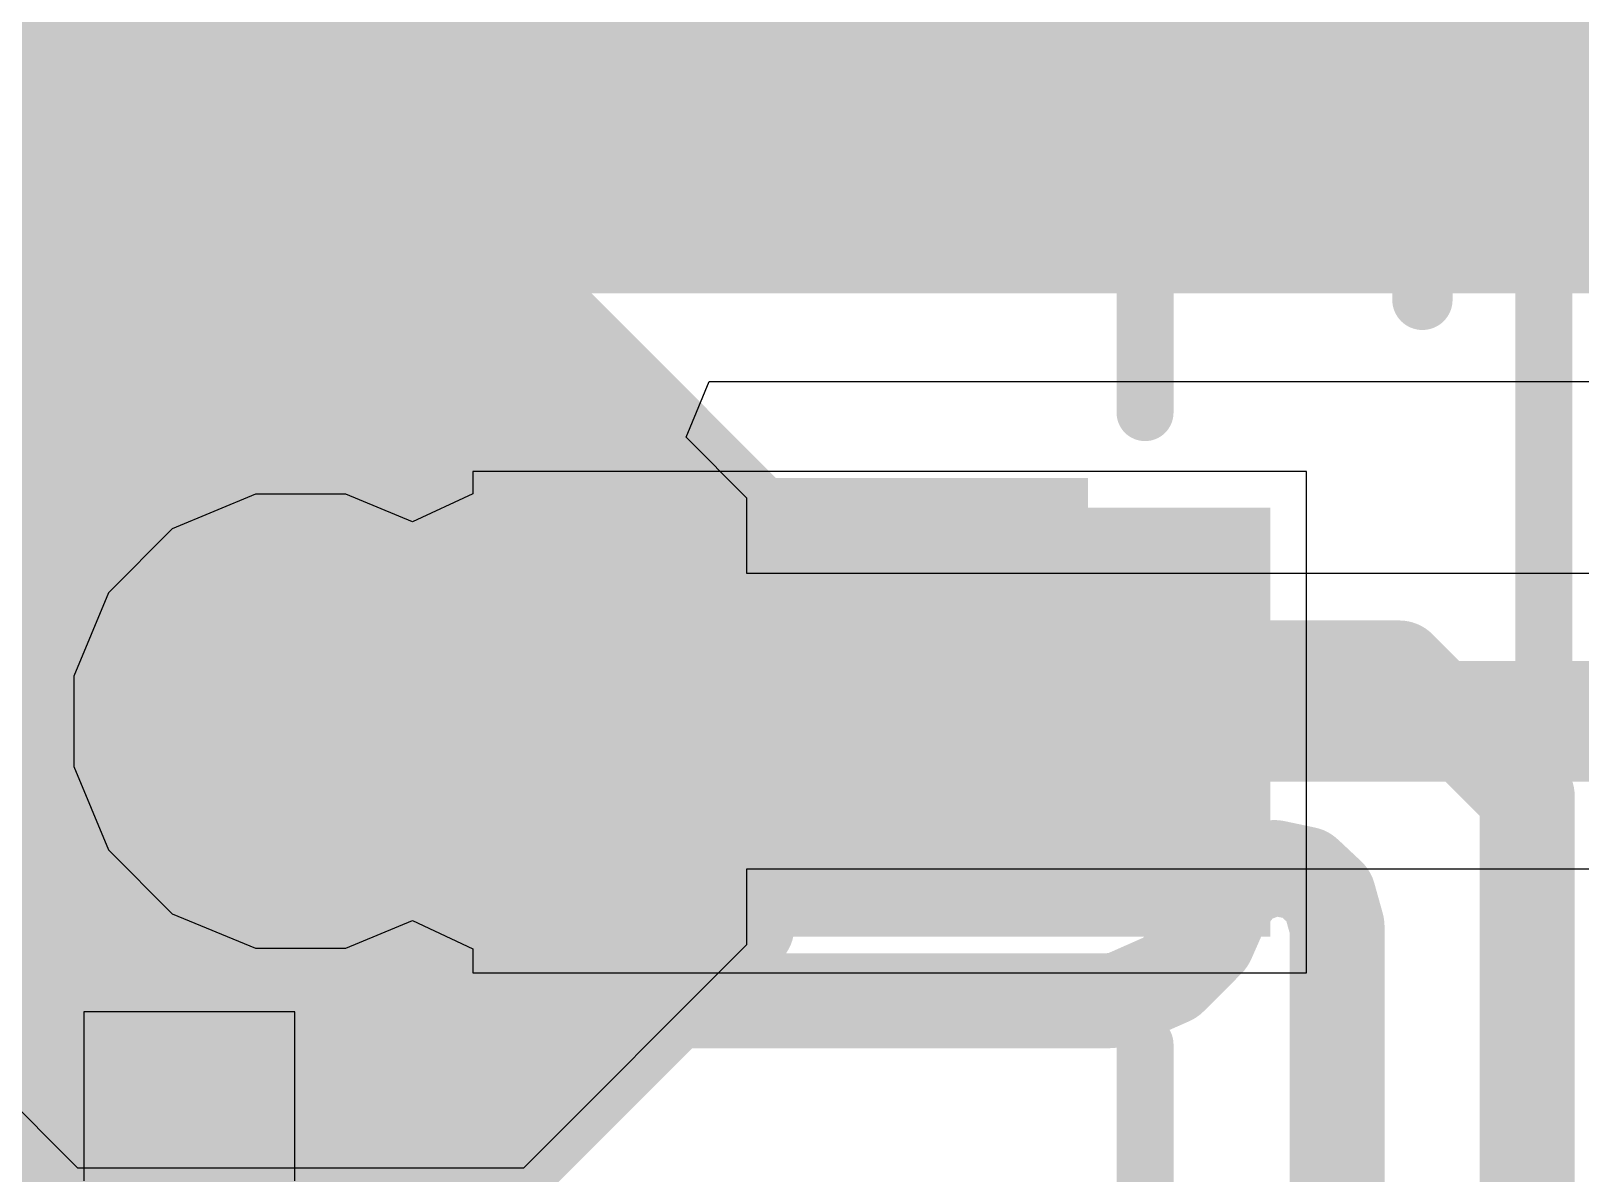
# Model space of a CAD drawing. Header units: inches. Extents: x 0 to 12.4, y -0.6 to 2.2.
# Drawn here: x 0.9006 to 1.0291, y 1.7116 to 1.8062 of the extents above; entities that cross this region are included whole.
import ezdxf

# ---------------------------------------------------------------- set-up
doc = ezdxf.new("R2010")
doc.units = ezdxf.units.IN
doc.header["$MEASUREMENT"] = 0
for name, color, linetype in [('Bottom Layer', 5, 'Continuous'), ('Bottom Overlay', 54, 'Continuous'), ('Bottom Paste', 16, 'Continuous'), ('Bottom Solder', 6, 'Continuous'), ('Dimension', 6, 'Continuous'), ('Drill Drawing', 1, 'Continuous'), ('Mechanical 4', 56, 'Continuous'), ('Top Layer', 1, 'Continuous'), ('Top Overlay', 2, 'Continuous'), ('Top Paste', 8, 'Continuous'), ('Top Solder', 216, 'Continuous'), ('Via Holes', 16, 'Continuous')]:
    doc.layers.add(name, color=color, linetype=linetype)

# ---------------------------------------------------------------- blocks, each defined once
blk = doc.blocks.new('SMD_4_4_5___15')
at = {"layer": 'Top Layer'}
blk.add_hatch(color=1, dxfattribs=at).paths.add_polyline_path([(0.08661415, -0.03622045), (0.14173225, -0.03622045), (0.14173225, -0.06377955), (0.08661415, -0.06377955)])
at = {"layer": 'Top Paste'}
blk.add_hatch(color=8, dxfattribs=at).paths.add_polyline_path([(0.08661415, -0.03622045), (0.14173225, -0.03622045), (0.14173225, -0.06377955), (0.08661415, -0.06377955)])
at = {"layer": 'Top Solder'}
blk.add_hatch(color=216, dxfattribs=at).paths.add_polyline_path([(0.08261415, -0.03222045), (0.14573225, -0.03222045), (0.14573225, -0.06777955), (0.08261415, -0.06777955)])
at = {"layer": 'Top Overlay'}
for points in [[(0.07, -0.085, 0.005, 0.005, 0), (0.07, -0.1, 0.005, 0.005, 0)], [(0.07, -0.1, 0.005, 0.005, 0), (-0.07, -0.1, 0.005, 0.005, 0)]]:
    blk.add_lwpolyline(points, format="xyseb", dxfattribs=at)
for points in [[(0.06875, -0.085, 0.0025, 0.0025, 1), (0.07125, -0.085, 0.0025, 0.0025, 1)], [(0.06875, -0.1, 0.0025, 0.0025, 1), (0.07125, -0.1, 0.0025, 0.0025, 1)], [(0.06875, -0.1, 0.0025, 0.0025, 1), (0.07125, -0.1, 0.0025, 0.0025, 1)]]:
    blk.add_lwpolyline(points, format="xyseb", close=True, dxfattribs=at)
blk = doc.blocks.new('T__________B_35')
at = {"layer": 'Bottom Layer'}
blk.add_hatch(color=5, dxfattribs=at).paths.add_polyline_path([(0.015, 0.03), (-0.015, 0.03), (-0.03, 0.015), (-0.03, -0.015), (-0.015, -0.03), (0.015, -0.03), (0.03, -0.015), (0.03, 0.015)])
at = {"layer": 'Bottom Paste'}
blk.add_hatch(color=16, dxfattribs=at).paths.add_polyline_path([(0.015, 0.03), (-0.015, 0.03), (-0.03, 0.015), (-0.03, -0.015), (-0.015, -0.03), (0.015, -0.03), (0.03, -0.015), (0.03, 0.015)])
at = {"layer": 'Bottom Solder'}
blk.add_hatch(color=6, dxfattribs=at).paths.add_polyline_path([(0.017, 0.034), (-0.017, 0.034), (-0.034, 0.017), (-0.034, -0.017), (-0.017, -0.034), (0.017, -0.034), (0.034, -0.017), (0.034, 0.017)])
at = {"layer": 'Bottom Overlay'}
for points in [[(-0.017, 0.037, 0.007874, 0.007874, 0), (-0.037, 0.017, 0.007874, 0.007874, 0)], [(0.017, 0.037, 0.007874, 0.007874, 0), (-0.017, 0.037, 0.007874, 0.007874, 0)], [(0.017, 0.037, 0.007874, 0.007874, 0), (-0.017, 0.037, 0.007874, 0.007874, 0)], [(0.037, 0.017, 0.007874, 0.007874, 0), (0.017, 0.037, 0.007874, 0.007874, 0)], [(-0.037, 0.017, 0.007874, 0.007874, 0), (-0.037, -0.017, 0.007874, 0.007874, 0)], [(0.037, 0.017, 0.007874, 0.007874, 0), (0.037, -0.017, 0.007874, 0.007874, 0)], [(-0.017, -0.037, 0.007874, 0.007874, 0), (-0.037, -0.017, 0.007874, 0.007874, 0)], [(0.037, -0.017, 0.007874, 0.007874, 0), (0.017, -0.037, 0.007874, 0.007874, 0)], [(0.017, -0.037, 0.007874, 0.007874, 0), (-0.017, -0.037, 0.007874, 0.007874, 0)], [(0.017, -0.037, 0.007874, 0.007874, 0), (-0.017, -0.037, 0.007874, 0.007874, 0)]]:
    blk.add_lwpolyline(points, format="xyseb", dxfattribs=at)
for points in [[(-0.0189685, 0.037, 0.003937, 0.003937, 1), (-0.0150315, 0.037, 0.003937, 0.003937, 1)], [(-0.0189685, 0.037, 0.003937, 0.003937, 1), (-0.0150315, 0.037, 0.003937, 0.003937, 1)], [(-0.0189685, 0.037, 0.003937, 0.003937, 1), (-0.0150315, 0.037, 0.003937, 0.003937, 1)], [(0.0150315, 0.037, 0.003937, 0.003937, 1), (0.0189685, 0.037, 0.003937, 0.003937, 1)], [(0.0150315, 0.037, 0.003937, 0.003937, 1), (0.0189685, 0.037, 0.003937, 0.003937, 1)], [(0.0150315, 0.037, 0.003937, 0.003937, 1), (0.0189685, 0.037, 0.003937, 0.003937, 1)], [(-0.0389685, 0.017, 0.003937, 0.003937, 1), (-0.0350315, 0.017, 0.003937, 0.003937, 1)], [(-0.0389685, 0.017, 0.003937, 0.003937, 1), (-0.0350315, 0.017, 0.003937, 0.003937, 1)], [(0.0350315, 0.017, 0.003937, 0.003937, 1), (0.0389685, 0.017, 0.003937, 0.003937, 1)], [(0.0350315, 0.017, 0.003937, 0.003937, 1), (0.0389685, 0.017, 0.003937, 0.003937, 1)], [(-0.0389685, -0.017, 0.003937, 0.003937, 1), (-0.0350315, -0.017, 0.003937, 0.003937, 1)], [(-0.0389685, -0.017, 0.003937, 0.003937, 1), (-0.0350315, -0.017, 0.003937, 0.003937, 1)], [(0.0350315, -0.017, 0.003937, 0.003937, 1), (0.0389685, -0.017, 0.003937, 0.003937, 1)], [(0.0350315, -0.017, 0.003937, 0.003937, 1), (0.0389685, -0.017, 0.003937, 0.003937, 1)], [(-0.0189685, -0.037, 0.003937, 0.003937, 1), (-0.0150315, -0.037, 0.003937, 0.003937, 1)], [(-0.0189685, -0.037, 0.003937, 0.003937, 1), (-0.0150315, -0.037, 0.003937, 0.003937, 1)], [(-0.0189685, -0.037, 0.003937, 0.003937, 1), (-0.0150315, -0.037, 0.003937, 0.003937, 1)], [(0.0150315, -0.037, 0.003937, 0.003937, 1), (0.0189685, -0.037, 0.003937, 0.003937, 1)], [(0.0150315, -0.037, 0.003937, 0.003937, 1), (0.0189685, -0.037, 0.003937, 0.003937, 1)], [(0.0150315, -0.037, 0.003937, 0.003937, 1), (0.0189685, -0.037, 0.003937, 0.003937, 1)]]:
    blk.add_lwpolyline(points, format="xyseb", close=True, dxfattribs=at)
blk = doc.blocks.new('C___0402_62')
at = {"layer": 'Top Layer'}
for points in [[(-0.0275, -0.0125), (-0.0275, 0.0125), (-0.009500000000000003, 0.0125), (-0.009499999999999996, -0.0125)], [(0.009500000000000003, -0.0125), (0.009499999999999996, 0.0125), (0.0275, 0.0125), (0.0275, -0.0125)]]:
    blk.add_hatch(color=1, dxfattribs=at).paths.add_polyline_path(points)
at = {"layer": 'Top Paste'}
for points in [[(-0.0275, -0.0125), (-0.0275, 0.0125), (-0.009500000000000003, 0.0125), (-0.009499999999999996, -0.0125)], [(0.009500000000000003, -0.0125), (0.009499999999999996, 0.0125), (0.0275, 0.0125), (0.0275, -0.0125)]]:
    blk.add_hatch(color=8, dxfattribs=at).paths.add_polyline_path(points)
at = {"layer": 'Top Solder'}
for points in [[(-0.0298622, -0.0148622), (-0.0298622, 0.0148622), (-0.007137800000000003, 0.0148622), (-0.007137799999999997, -0.0148622)], [(0.007137800000000003, -0.0148622), (0.007137799999999997, 0.0148622), (0.0298622, 0.0148622), (0.0298622, -0.0148622)]]:
    blk.add_hatch(color=216, dxfattribs=at).paths.add_polyline_path(points)
at = {"layer": 'Top Overlay'}
for points in [[(-0.011, 0.016, 0.005, 0.005, 0), (-0.031, 0.016, 0.005, 0.005, 0)], [(-0.031, -0.016, 0.005, 0.005, 0), (-0.031, 0.016, 0.005, 0.005, 0)], [(0.031, 0.016, 0.005, 0.005, 0), (0.011, 0.016, 0.005, 0.005, 0)], [(0.031, -0.016, 0.005, 0.005, 0), (0.031, 0.016, 0.005, 0.005, 0)], [(-0.011, -0.016, 0.005, 0.005, 0), (-0.031, -0.016, 0.005, 0.005, 0)], [(0.031, -0.016, 0.005, 0.005, 0), (0.011, -0.016, 0.005, 0.005, 0)]]:
    blk.add_lwpolyline(points, format="xyseb", dxfattribs=at)
for points in [[(-0.03225, 0.016, 0.0025, 0.0025, 1), (-0.02975, 0.016, 0.0025, 0.0025, 1)], [(-0.03225, 0.016, 0.0025, 0.0025, 1), (-0.02975, 0.016, 0.0025, 0.0025, 1)], [(-0.01225, 0.016, 0.0025, 0.0025, 1), (-0.00975, 0.016, 0.0025, 0.0025, 1)], [(0.00975, 0.016, 0.0025, 0.0025, 1), (0.01225, 0.016, 0.0025, 0.0025, 1)], [(0.02975, 0.016, 0.0025, 0.0025, 1), (0.03225, 0.016, 0.0025, 0.0025, 1)], [(0.02975, 0.016, 0.0025, 0.0025, 1), (0.03225, 0.016, 0.0025, 0.0025, 1)], [(-0.03225, -0.016, 0.0025, 0.0025, 1), (-0.02975, -0.016, 0.0025, 0.0025, 1)], [(-0.03225, -0.016, 0.0025, 0.0025, 1), (-0.02975, -0.016, 0.0025, 0.0025, 1)], [(-0.01225, -0.016, 0.0025, 0.0025, 1), (-0.00975, -0.016, 0.0025, 0.0025, 1)], [(0.00975, -0.016, 0.0025, 0.0025, 1), (0.01225, -0.016, 0.0025, 0.0025, 1)], [(0.02975, -0.016, 0.0025, 0.0025, 1), (0.03225, -0.016, 0.0025, 0.0025, 1)], [(0.02975, -0.016, 0.0025, 0.0025, 1), (0.03225, -0.016, 0.0025, 0.0025, 1)]]:
    blk.add_lwpolyline(points, format="xyseb", close=True, dxfattribs=at)

msp = doc.modelspace()

# ---------------------------------------------------------------- hatches: boundary and pattern name
at = {"layer": 'Bottom Layer'}
h = msp.add_hatch(color=5, dxfattribs=at)
edge = h.paths.add_edge_path()
edge.add_arc((0.923, 1.749), 0.011811, 0, 360)
at = {"layer": 'Dimension'}
h = msp.add_hatch(color=6, dxfattribs=at)
edge = h.paths.add_edge_path()
edge.add_arc((0.8967462, 1.7624769), 0.011811, 0, 360)
msp.add_hatch(color=6, dxfattribs=at).paths.add_polyline_path([(0.94103755, 1.76916995), (0.98828165, 1.76916995), (0.98828165, 1.73767385), (0.94103755, 1.73767385)])
msp.add_hatch(color=6, dxfattribs=at).paths.add_polyline_path([(0.94103755, 1.76916995), (0.98828165, 1.76916995), (0.98828165, 1.73767385), (0.94103755, 1.73767385)])
msp.add_hatch(color=6, dxfattribs=at).paths.add_polyline_path([(0.94103755, 1.76916995), (0.98828165, 1.76916995), (0.98828165, 1.73767385), (0.94103755, 1.73767385)])
at = {"layer": 'Top Layer'}
h = msp.add_hatch(color=1, dxfattribs=at)
edge = h.paths.add_edge_path()
edge.add_arc((0.923, 1.749), 0.011811, 0, 360)
at = {"layer": 'Via Holes'}
h = msp.add_hatch(color=7, dxfattribs=at)
edge = h.paths.add_edge_path()
edge.add_arc((0.923, 1.749), 0.0059055, 0, 360)

# ---------------------------------------------------------------- linework, layer by layer
at = {"layer": 'Bottom Layer'}
for p, q in [((0.9549621, 1.7725379), (0.9568756, 1.7771573)), ((0.9568756, 1.7771573), (1.2853427, 1.7771573)), ((0.96, 1.7675), (0.9549621, 1.7725379)), ((0.96, 1.7612351), (0.96, 1.7675)), ((1.509, 1.7612351), (0.96, 1.7612351)), ((0.96, 1.7305), (0.96, 1.7367649)), ((0.96, 1.7367649), (1.5039321, 1.7367649)), ((0.886, 1.7305), (0.9045, 1.712)), ((0.9415, 1.712), (0.96, 1.7305)), ((0.9045, 1.712), (0.9415, 1.712))]:
    msp.add_line(p, q, dxfattribs=at)
for points in [[(0.8575803, 1.814, 0.0590551, 0.0590551, 0), (1.304, 1.814, 0.0590551, 0.0590551, 0)], [(0.923, 1.749, 0.01, 0.01, 0), (1.509, 1.749, 0.01, 0.01, 0)]]:
    msp.add_lwpolyline(points, format="xyseb", dxfattribs=at)
msp.add_lwpolyline([(0.9205, 1.749, 0.005, 0.005, 1), (0.9255, 1.749, 0.005, 0.005, 1)], format="xyseb", close=True, dxfattribs=at)
at = {"layer": 'Dimension'}
for points in [[(0.8672187, 1.801847, 0.007874, 0.007874, 0), (1.0827698, 1.801847, 0.007874, 0.007874, 0)], [(0.875772, 1.7860793, 0.007874, 0.007874, 0), (0.92943, 1.7860793, 0.007874, 0.007874, 0)], [(0.92943, 1.7860793, 0.007874, 0.007874, 0), (0.9316463, 1.7855472, 0.007874, 0.007874, 0)], [(0.9316463, 1.7855472, 0.007874, 0.007874, 0), (0.9333795, 1.7840669, 0.007874, 0.007874, 0)], [(0.9333795, 1.7840669, 0.007874, 0.007874, 0), (0.9342517, 1.7819611, 0.007874, 0.007874, 0)], [(0.9340729, 1.7796888, 0.007874, 0.007874, 0), (0.9342517, 1.7819611, 0.007874, 0.007874, 0)], [(0.932882, 1.7777454, 0.007874, 0.007874, 0), (0.9340729, 1.7796888, 0.007874, 0.007874, 0)], [(0.9314281, 1.7762915, 0.007874, 0.007874, 0), (0.932882, 1.7777454, 0.007874, 0.007874, 0)], [(0.9311082, 1.7759716, 0.007874, 0.007874, 0), (0.9314279, 1.7762914, 0.007874, 0.007874, 0)], [(0.9314279, 1.7762914, 0.007874, 0.007874, 0), (0.9314281, 1.7762915, 0.007874, 0.007874, 0)], [(0.9294699, 1.7722613, 0.007874, 0.007874, 0), (0.9309255, 1.7755578, 0.007874, 0.007874, 0)], [(0.9309255, 1.7755579, 0.007874, 0.007874, 0), (0.9311082, 1.7759716, 0.007874, 0.007874, 0)], [(0.9309255, 1.7755578, 0.007874, 0.007874, 0), (0.9309255, 1.7755579, 0.007874, 0.007874, 0)], [(0.929223, 1.7710759, 0.007874, 0.007874, 0), (0.9292793, 1.7715607, 0.007874, 0.007874, 0)], [(0.9292793, 1.7715607, 0.007874, 0.007874, 0), (0.9293216, 1.7719254, 0.007874, 0.007874, 0)], [(0.9293216, 1.7719254, 0.007874, 0.007874, 0), (0.9294698, 1.772261, 0.007874, 0.007874, 0)], [(0.9294698, 1.772261, 0.007874, 0.007874, 0), (0.9294699, 1.7722613, 0.007874, 0.007874, 0)], [(0.9292068, 1.7709362, 0.007874, 0.007874, 0), (0.929223, 1.7710754, 0.007874, 0.007874, 0)], [(0.9292068, 1.7707955, 0.007874, 0.007874, 0), (0.9292068, 1.7709362, 0.007874, 0.007874, 0)], [(0.9292068, 1.7707954, 0.007874, 0.007874, 0), (0.9292068, 1.7707955, 0.007874, 0.007874, 0)], [(0.9292068, 1.7386564, 0.007874, 0.007874, 0), (0.9292068, 1.7707954, 0.007874, 0.007874, 0)], [(0.929223, 1.7710754, 0.007874, 0.007874, 0), (0.929223, 1.7710759, 0.007874, 0.007874, 0)], [(0.9646596, 1.7534218, 0.007874, 0.007874, 0), (1.0140691, 1.7534218, 0.007874, 0.007874, 0)], [(1.0140691, 1.7534218, 0.007874, 0.007874, 0), (1.024699, 1.7427919, 0.007874, 0.007874, 0)], [(0.9056045, 1.7424628, 0.007874, 0.007874, 0), (0.9057504, 1.7429802, 0.007874, 0.007874, 0)], [(0.9057504, 1.7429802, 0.007874, 0.007874, 0), (0.9062507, 1.7430797, 0.007874, 0.007874, 0)], [(0.9062507, 1.7430797, 0.007874, 0.007874, 0), (0.9066676, 1.7430036, 0.007874, 0.007874, 0)], [(0.9066676, 1.7430036, 0.007874, 0.007874, 0), (0.9122463, 1.7413828, 0.007874, 0.007874, 0)], [(0.9056045, 1.7229622, 0.007874, 0.007874, 0), (0.9056045, 1.7424628, 0.007874, 0.007874, 0)], [(1.024699, 1.6345242, 0.007874, 0.007874, 0), (1.024699, 1.7427919, 0.007874, 0.007874, 0)], [(0.9122463, 1.7413828, 0.007874, 0.007874, 0), (0.9128056, 1.7411407, 0.007874, 0.007874, 0)], [(0.9128056, 1.7411407, 0.007874, 0.007874, 0), (0.9177565, 1.7382128, 0.007874, 0.007874, 0)], [(0.9177565, 1.7382128, 0.007874, 0.007874, 0), (0.9182382, 1.7378392, 0.007874, 0.007874, 0)], [(0.9182382, 1.7378392, 0.007874, 0.007874, 0), (0.9208729, 1.7352044, 0.007874, 0.007874, 0)], [(0.9286748, 1.7364401, 0.007874, 0.007874, 0), (0.9292068, 1.7386564, 0.007874, 0.007874, 0)], [(1.0012533, 1.7360102, 0.007874, 0.007874, 0), (1.0037338, 1.73688, 0.007874, 0.007874, 0)], [(1.0037338, 1.73688, 0.007874, 0.007874, 0), (1.0063058, 1.7363374, 0.007874, 0.007874, 0)], [(0.9208729, 1.7352044, 0.007874, 0.007874, 0), (0.9228164, 1.7340135, 0.007874, 0.007874, 0)], [(0.9271944, 1.7347069, 0.007874, 0.007874, 0), (0.9286748, 1.7364401, 0.007874, 0.007874, 0)], [(0.9995835, 1.7339802, 0.007874, 0.007874, 0), (1.0012533, 1.7360102, 0.007874, 0.007874, 0)], [(1.0063058, 1.7363374, 0.007874, 0.007874, 0), (1.0082236, 1.7345398, 0.007874, 0.007874, 0)], [(0.9228164, 1.7340135, 0.007874, 0.007874, 0), (0.9250887, 1.7338346, 0.007874, 0.007874, 0)], [(0.9250887, 1.7338346, 0.007874, 0.007874, 0), (0.9271944, 1.7347069, 0.007874, 0.007874, 0)], [(0.9983938, 1.731286, 0.007874, 0.007874, 0), (0.9995835, 1.7339802, 0.007874, 0.007874, 0)], [(1.0082236, 1.7345398, 0.007874, 0.007874, 0), (1.0089313, 1.7320083, 0.007874, 0.007874, 0)], [(1.0089313, 1.6748353, 0.007874, 0.007874, 0), (1.0089313, 1.7320083, 0.007874, 0.007874, 0)], [(0.9950834, 1.7277444, 0.007874, 0.007874, 0), (0.998211, 1.730872, 0.007874, 0.007874, 0)], [(0.998211, 1.730872, 0.007874, 0.007874, 0), (0.9983938, 1.731286, 0.007874, 0.007874, 0)], [(0.9278663, 1.7257238, 0.007874, 0.007874, 0), (0.9297542, 1.727623, 0.007874, 0.007874, 0)], [(0.9297542, 1.727623, 0.007874, 0.007874, 0), (0.9323598, 1.7282405, 0.007874, 0.007874, 0)], [(0.9323598, 1.7282405, 0.007874, 0.007874, 0), (0.9341851, 1.7276297, 0.007874, 0.007874, 0)], [(0.9341851, 1.7276297, 0.007874, 0.007874, 0), (0.9342358, 1.7277444, 0.007874, 0.007874, 0)], [(0.9342358, 1.7277444, 0.007874, 0.007874, 0), (0.9379461, 1.7261061, 0.007874, 0.007874, 0)], [(0.9910372, 1.7259578, 0.007874, 0.007874, 0), (0.9950834, 1.7277444, 0.007874, 0.007874, 0)], [(0.9272641, 1.7231145, 0.007874, 0.007874, 0), (0.9278663, 1.7257238, 0.007874, 0.007874, 0)], [(0.9379461, 1.7261061, 0.007874, 0.007874, 0), (0.938282, 1.7259578, 0.007874, 0.007874, 0)], [(0.938282, 1.7259578, 0.007874, 0.007874, 0), (0.9392712, 1.7258431, 0.007874, 0.007874, 0)], [(0.9392712, 1.7258431, 0.007874, 0.007874, 0), (0.9900479, 1.7258431, 0.007874, 0.007874, 0)], [(0.9900479, 1.7258431, 0.007874, 0.007874, 0), (0.9910372, 1.7259578, 0.007874, 0.007874, 0)], [(0.9056045, 1.7229622, 0.007874, 0.007874, 0), (0.9057403, 1.7224553, 0.007874, 0.007874, 0)], [(0.9057403, 1.7224553, 0.007874, 0.007874, 0), (0.9062472, 1.7223195, 0.007874, 0.007874, 0)], [(0.9062472, 1.7223195, 0.007874, 0.007874, 0), (0.9268673, 1.7223195, 0.007874, 0.007874, 0)], [(0.9268673, 1.7223195, 0.007874, 0.007874, 0), (0.9272995, 1.7224215, 0.007874, 0.007874, 0)], [(0.9272641, 1.7231145, 0.007874, 0.007874, 0), (0.9272995, 1.7224215, 0.007874, 0.007874, 0)]]:
    msp.add_lwpolyline(points, format="xyseb", dxfattribs=at)
for points in [[(0.9274615, 1.7860793, 0.003937, 0.003937, 1), (0.9313985, 1.7860793, 0.003937, 0.003937, 1)], [(0.9274615, 1.7860793, 0.003937, 0.003937, 1), (0.9313985, 1.7860793, 0.003937, 0.003937, 1)], [(0.9296778, 1.7855472, 0.003937, 0.003937, 1), (0.9336148, 1.7855472, 0.003937, 0.003937, 1)], [(0.9296778, 1.7855472, 0.003937, 0.003937, 1), (0.9336148, 1.7855472, 0.003937, 0.003937, 1)], [(0.931411, 1.7840669, 0.003937, 0.003937, 1), (0.935348, 1.7840669, 0.003937, 0.003937, 1)], [(0.931411, 1.7840669, 0.003937, 0.003937, 1), (0.935348, 1.7840669, 0.003937, 0.003937, 1)], [(0.9322832, 1.7819611, 0.003937, 0.003937, 1), (0.9362202, 1.7819611, 0.003937, 0.003937, 1)], [(0.9322832, 1.7819611, 0.003937, 0.003937, 1), (0.9362202, 1.7819611, 0.003937, 0.003937, 1)], [(0.9321044, 1.7796888, 0.003937, 0.003937, 1), (0.9360414, 1.7796888, 0.003937, 0.003937, 1)], [(0.9321044, 1.7796888, 0.003937, 0.003937, 1), (0.9360414, 1.7796888, 0.003937, 0.003937, 1)], [(0.9309135, 1.7777454, 0.003937, 0.003937, 1), (0.9348505, 1.7777454, 0.003937, 0.003937, 1)], [(0.9309135, 1.7777454, 0.003937, 0.003937, 1), (0.9348505, 1.7777454, 0.003937, 0.003937, 1)], [(0.9294594, 1.7762914, 0.003937, 0.003937, 1), (0.9333964, 1.7762914, 0.003937, 0.003937, 1)], [(0.9294594, 1.7762914, 0.003937, 0.003937, 1), (0.9333964, 1.7762914, 0.003937, 0.003937, 1)], [(0.9294596, 1.7762915, 0.003937, 0.003937, 1), (0.9333966, 1.7762915, 0.003937, 0.003937, 1)], [(0.9294596, 1.7762915, 0.003937, 0.003937, 1), (0.9333966, 1.7762915, 0.003937, 0.003937, 1)], [(0.928957, 1.7755579, 0.003937, 0.003937, 1), (0.932894, 1.7755579, 0.003937, 0.003937, 1)], [(0.928957, 1.7755579, 0.003937, 0.003937, 1), (0.932894, 1.7755579, 0.003937, 0.003937, 1)], [(0.928957, 1.7755578, 0.003937, 0.003937, 1), (0.932894, 1.7755578, 0.003937, 0.003937, 1)], [(0.928957, 1.7755578, 0.003937, 0.003937, 1), (0.932894, 1.7755578, 0.003937, 0.003937, 1)], [(0.9291397, 1.7759716, 0.003937, 0.003937, 1), (0.9330767, 1.7759716, 0.003937, 0.003937, 1)], [(0.9291397, 1.7759716, 0.003937, 0.003937, 1), (0.9330767, 1.7759716, 0.003937, 0.003937, 1)], [(0.9273108, 1.7715607, 0.003937, 0.003937, 1), (0.9312478, 1.7715607, 0.003937, 0.003937, 1)], [(0.9273108, 1.7715607, 0.003937, 0.003937, 1), (0.9312478, 1.7715607, 0.003937, 0.003937, 1)], [(0.9273531, 1.7719254, 0.003937, 0.003937, 1), (0.9312901, 1.7719254, 0.003937, 0.003937, 1)], [(0.9273531, 1.7719254, 0.003937, 0.003937, 1), (0.9312901, 1.7719254, 0.003937, 0.003937, 1)], [(0.9275013, 1.772261, 0.003937, 0.003937, 1), (0.9314383, 1.772261, 0.003937, 0.003937, 1)], [(0.9275013, 1.772261, 0.003937, 0.003937, 1), (0.9314383, 1.772261, 0.003937, 0.003937, 1)], [(0.9275014, 1.7722613, 0.003937, 0.003937, 1), (0.9314384, 1.7722613, 0.003937, 0.003937, 1)], [(0.9275014, 1.7722613, 0.003937, 0.003937, 1), (0.9314384, 1.7722613, 0.003937, 0.003937, 1)], [(0.9272383, 1.7709362, 0.003937, 0.003937, 1), (0.9311753, 1.7709362, 0.003937, 0.003937, 1)], [(0.9272383, 1.7709362, 0.003937, 0.003937, 1), (0.9311753, 1.7709362, 0.003937, 0.003937, 1)], [(0.9272383, 1.7707955, 0.003937, 0.003937, 1), (0.9311753, 1.7707955, 0.003937, 0.003937, 1)], [(0.9272383, 1.7707955, 0.003937, 0.003937, 1), (0.9311753, 1.7707955, 0.003937, 0.003937, 1)], [(0.9272383, 1.7707954, 0.003937, 0.003937, 1), (0.9311753, 1.7707954, 0.003937, 0.003937, 1)], [(0.9272383, 1.7707954, 0.003937, 0.003937, 1), (0.9311753, 1.7707954, 0.003937, 0.003937, 1)], [(0.9272545, 1.7710759, 0.003937, 0.003937, 1), (0.9311915, 1.7710759, 0.003937, 0.003937, 1)], [(0.9272545, 1.7710759, 0.003937, 0.003937, 1), (0.9311915, 1.7710759, 0.003937, 0.003937, 1)], [(0.9272545, 1.7710754, 0.003937, 0.003937, 1), (0.9311915, 1.7710754, 0.003937, 0.003937, 1)], [(0.9272545, 1.7710754, 0.003937, 0.003937, 1), (0.9311915, 1.7710754, 0.003937, 0.003937, 1)], [(0.9626911, 1.7534218, 0.003937, 0.003937, 1), (0.9666281, 1.7534218, 0.003937, 0.003937, 1)], [(1.0121006, 1.7534218, 0.003937, 0.003937, 1), (1.0160376, 1.7534218, 0.003937, 0.003937, 1)], [(1.0121006, 1.7534218, 0.003937, 0.003937, 1), (1.0160376, 1.7534218, 0.003937, 0.003937, 1)], [(0.9037819, 1.7429802, 0.003937, 0.003937, 1), (0.9077189, 1.7429802, 0.003937, 0.003937, 1)], [(0.9037819, 1.7429802, 0.003937, 0.003937, 1), (0.9077189, 1.7429802, 0.003937, 0.003937, 1)], [(0.9042822, 1.7430797, 0.003937, 0.003937, 1), (0.9082192, 1.7430797, 0.003937, 0.003937, 1)], [(0.9042822, 1.7430797, 0.003937, 0.003937, 1), (0.9082192, 1.7430797, 0.003937, 0.003937, 1)], [(0.9046991, 1.7430036, 0.003937, 0.003937, 1), (0.9086361, 1.7430036, 0.003937, 0.003937, 1)], [(0.9046991, 1.7430036, 0.003937, 0.003937, 1), (0.9086361, 1.7430036, 0.003937, 0.003937, 1)], [(0.903636, 1.7424628, 0.003937, 0.003937, 1), (0.907573, 1.7424628, 0.003937, 0.003937, 1)], [(0.903636, 1.7424628, 0.003937, 0.003937, 1), (0.907573, 1.7424628, 0.003937, 0.003937, 1)], [(1.0227305, 1.7427919, 0.003937, 0.003937, 1), (1.0266675, 1.7427919, 0.003937, 0.003937, 1)], [(1.0227305, 1.7427919, 0.003937, 0.003937, 1), (1.0266675, 1.7427919, 0.003937, 0.003937, 1)], [(0.9102778, 1.7413828, 0.003937, 0.003937, 1), (0.9142148, 1.7413828, 0.003937, 0.003937, 1)], [(0.9102778, 1.7413828, 0.003937, 0.003937, 1), (0.9142148, 1.7413828, 0.003937, 0.003937, 1)], [(0.9108371, 1.7411407, 0.003937, 0.003937, 1), (0.9147741, 1.7411407, 0.003937, 0.003937, 1)], [(0.9108371, 1.7411407, 0.003937, 0.003937, 1), (0.9147741, 1.7411407, 0.003937, 0.003937, 1)], [(0.915788, 1.7382128, 0.003937, 0.003937, 1), (0.919725, 1.7382128, 0.003937, 0.003937, 1)], [(0.915788, 1.7382128, 0.003937, 0.003937, 1), (0.919725, 1.7382128, 0.003937, 0.003937, 1)], [(0.9162697, 1.7378392, 0.003937, 0.003937, 1), (0.9202067, 1.7378392, 0.003937, 0.003937, 1)], [(0.9162697, 1.7378392, 0.003937, 0.003937, 1), (0.9202067, 1.7378392, 0.003937, 0.003937, 1)], [(0.9272383, 1.7386564, 0.003937, 0.003937, 1), (0.9311753, 1.7386564, 0.003937, 0.003937, 1)], [(0.9272383, 1.7386564, 0.003937, 0.003937, 1), (0.9311753, 1.7386564, 0.003937, 0.003937, 1)], [(1.0017653, 1.73688, 0.003937, 0.003937, 1), (1.0057023, 1.73688, 0.003937, 0.003937, 1)], [(1.0017653, 1.73688, 0.003937, 0.003937, 1), (1.0057023, 1.73688, 0.003937, 0.003937, 1)], [(0.9189044, 1.7352044, 0.003937, 0.003937, 1), (0.9228414, 1.7352044, 0.003937, 0.003937, 1)], [(0.9189044, 1.7352044, 0.003937, 0.003937, 1), (0.9228414, 1.7352044, 0.003937, 0.003937, 1)], [(0.9267063, 1.7364401, 0.003937, 0.003937, 1), (0.9306433, 1.7364401, 0.003937, 0.003937, 1)], [(0.9267063, 1.7364401, 0.003937, 0.003937, 1), (0.9306433, 1.7364401, 0.003937, 0.003937, 1)], [(0.9992848, 1.7360102, 0.003937, 0.003937, 1), (1.0032218, 1.7360102, 0.003937, 0.003937, 1)], [(0.9992848, 1.7360102, 0.003937, 0.003937, 1), (1.0032218, 1.7360102, 0.003937, 0.003937, 1)], [(1.0043373, 1.7363374, 0.003937, 0.003937, 1), (1.0082743, 1.7363374, 0.003937, 0.003937, 1)], [(1.0043373, 1.7363374, 0.003937, 0.003937, 1), (1.0082743, 1.7363374, 0.003937, 0.003937, 1)], [(0.9208479, 1.7340135, 0.003937, 0.003937, 1), (0.9247849, 1.7340135, 0.003937, 0.003937, 1)], [(0.9208479, 1.7340135, 0.003937, 0.003937, 1), (0.9247849, 1.7340135, 0.003937, 0.003937, 1)], [(0.9252259, 1.7347069, 0.003937, 0.003937, 1), (0.9291629, 1.7347069, 0.003937, 0.003937, 1)], [(0.9252259, 1.7347069, 0.003937, 0.003937, 1), (0.9291629, 1.7347069, 0.003937, 0.003937, 1)], [(0.997615, 1.7339802, 0.003937, 0.003937, 1), (1.001552, 1.7339802, 0.003937, 0.003937, 1)], [(0.997615, 1.7339802, 0.003937, 0.003937, 1), (1.001552, 1.7339802, 0.003937, 0.003937, 1)], [(1.0062551, 1.7345398, 0.003937, 0.003937, 1), (1.0101921, 1.7345398, 0.003937, 0.003937, 1)], [(1.0062551, 1.7345398, 0.003937, 0.003937, 1), (1.0101921, 1.7345398, 0.003937, 0.003937, 1)], [(0.9231202, 1.7338346, 0.003937, 0.003937, 1), (0.9270572, 1.7338346, 0.003937, 0.003937, 1)], [(0.9231202, 1.7338346, 0.003937, 0.003937, 1), (0.9270572, 1.7338346, 0.003937, 0.003937, 1)], [(1.0069628, 1.7320083, 0.003937, 0.003937, 1), (1.0108998, 1.7320083, 0.003937, 0.003937, 1)], [(1.0069628, 1.7320083, 0.003937, 0.003937, 1), (1.0108998, 1.7320083, 0.003937, 0.003937, 1)], [(0.9962425, 1.730872, 0.003937, 0.003937, 1), (1.0001795, 1.730872, 0.003937, 0.003937, 1)], [(0.9962425, 1.730872, 0.003937, 0.003937, 1), (1.0001795, 1.730872, 0.003937, 0.003937, 1)], [(0.9964253, 1.731286, 0.003937, 0.003937, 1), (1.0003623, 1.731286, 0.003937, 0.003937, 1)], [(0.9964253, 1.731286, 0.003937, 0.003937, 1), (1.0003623, 1.731286, 0.003937, 0.003937, 1)], [(0.9277857, 1.727623, 0.003937, 0.003937, 1), (0.9317227, 1.727623, 0.003937, 0.003937, 1)], [(0.9277857, 1.727623, 0.003937, 0.003937, 1), (0.9317227, 1.727623, 0.003937, 0.003937, 1)], [(0.9303913, 1.7282405, 0.003937, 0.003937, 1), (0.9343283, 1.7282405, 0.003937, 0.003937, 1)], [(0.9303913, 1.7282405, 0.003937, 0.003937, 1), (0.9343283, 1.7282405, 0.003937, 0.003937, 1)], [(0.9322166, 1.7276297, 0.003937, 0.003937, 1), (0.9361536, 1.7276297, 0.003937, 0.003937, 1)], [(0.9322166, 1.7276297, 0.003937, 0.003937, 1), (0.9361536, 1.7276297, 0.003937, 0.003937, 1)], [(0.9322673, 1.7277444, 0.003937, 0.003937, 1), (0.9362043, 1.7277444, 0.003937, 0.003937, 1)], [(0.9322673, 1.7277444, 0.003937, 0.003937, 1), (0.9362043, 1.7277444, 0.003937, 0.003937, 1)], [(0.9931149, 1.7277444, 0.003937, 0.003937, 1), (0.9970519, 1.7277444, 0.003937, 0.003937, 1)], [(0.9931149, 1.7277444, 0.003937, 0.003937, 1), (0.9970519, 1.7277444, 0.003937, 0.003937, 1)], [(0.9258978, 1.7257238, 0.003937, 0.003937, 1), (0.9298348, 1.7257238, 0.003937, 0.003937, 1)], [(0.9258978, 1.7257238, 0.003937, 0.003937, 1), (0.9298348, 1.7257238, 0.003937, 0.003937, 1)], [(0.9359776, 1.7261061, 0.003937, 0.003937, 1), (0.9399146, 1.7261061, 0.003937, 0.003937, 1)], [(0.9359776, 1.7261061, 0.003937, 0.003937, 1), (0.9399146, 1.7261061, 0.003937, 0.003937, 1)], [(0.9363135, 1.7259578, 0.003937, 0.003937, 1), (0.9402505, 1.7259578, 0.003937, 0.003937, 1)], [(0.9363135, 1.7259578, 0.003937, 0.003937, 1), (0.9402505, 1.7259578, 0.003937, 0.003937, 1)], [(0.9373027, 1.7258431, 0.003937, 0.003937, 1), (0.9412397, 1.7258431, 0.003937, 0.003937, 1)], [(0.9373027, 1.7258431, 0.003937, 0.003937, 1), (0.9412397, 1.7258431, 0.003937, 0.003937, 1)], [(0.9880794, 1.7258431, 0.003937, 0.003937, 1), (0.9920164, 1.7258431, 0.003937, 0.003937, 1)], [(0.9880794, 1.7258431, 0.003937, 0.003937, 1), (0.9920164, 1.7258431, 0.003937, 0.003937, 1)], [(0.9890687, 1.7259578, 0.003937, 0.003937, 1), (0.9930057, 1.7259578, 0.003937, 0.003937, 1)], [(0.9890687, 1.7259578, 0.003937, 0.003937, 1), (0.9930057, 1.7259578, 0.003937, 0.003937, 1)], [(0.903636, 1.7229622, 0.003937, 0.003937, 1), (0.907573, 1.7229622, 0.003937, 0.003937, 1)], [(0.903636, 1.7229622, 0.003937, 0.003937, 1), (0.907573, 1.7229622, 0.003937, 0.003937, 1)], [(0.9037718, 1.7224553, 0.003937, 0.003937, 1), (0.9077088, 1.7224553, 0.003937, 0.003937, 1)], [(0.9037718, 1.7224553, 0.003937, 0.003937, 1), (0.9077088, 1.7224553, 0.003937, 0.003937, 1)], [(0.9042787, 1.7223195, 0.003937, 0.003937, 1), (0.9082157, 1.7223195, 0.003937, 0.003937, 1)], [(0.9042787, 1.7223195, 0.003937, 0.003937, 1), (0.9082157, 1.7223195, 0.003937, 0.003937, 1)], [(0.9248988, 1.7223195, 0.003937, 0.003937, 1), (0.9288358, 1.7223195, 0.003937, 0.003937, 1)], [(0.9248988, 1.7223195, 0.003937, 0.003937, 1), (0.9288358, 1.7223195, 0.003937, 0.003937, 1)], [(0.9252956, 1.7231145, 0.003937, 0.003937, 1), (0.9292326, 1.7231145, 0.003937, 0.003937, 1)], [(0.9252956, 1.7231145, 0.003937, 0.003937, 1), (0.9292326, 1.7231145, 0.003937, 0.003937, 1)], [(0.925331, 1.7224215, 0.003937, 0.003937, 1), (0.929268, 1.7224215, 0.003937, 0.003937, 1)], [(0.925331, 1.7224215, 0.003937, 0.003937, 1), (0.929268, 1.7224215, 0.003937, 0.003937, 1)]]:
    msp.add_lwpolyline(points, format="xyseb", close=True, dxfattribs=at)
at = {"layer": 'Drill Drawing'}
for points in [[(0.913, 1.759, 0.002, 0.002, 0), (0.923, 1.754, 0.002, 0.002, 0)], [(0.913, 1.759, 0.002, 0.002, 0), (0.918, 1.749, 0.002, 0.002, 0)], [(0.923, 1.754, 0.002, 0.002, 0), (0.933, 1.759, 0.002, 0.002, 0)], [(0.928, 1.749, 0.002, 0.002, 0), (0.933, 1.759, 0.002, 0.002, 0)], [(0.913, 1.739, 0.002, 0.002, 0), (0.918, 1.749, 0.002, 0.002, 0)], [(0.928, 1.749, 0.002, 0.002, 0), (0.933, 1.739, 0.002, 0.002, 0)], [(0.913, 1.739, 0.002, 0.002, 0), (0.923, 1.744, 0.002, 0.002, 0)], [(0.923, 1.744, 0.002, 0.002, 0), (0.933, 1.739, 0.002, 0.002, 0)]]:
    msp.add_lwpolyline(points, format="xyseb", dxfattribs=at)
for points in [[(0.9125, 1.759, 0.001, 0.001, 1), (0.9135, 1.759, 0.001, 0.001, 1)], [(0.9125, 1.759, 0.001, 0.001, 1), (0.9135, 1.759, 0.001, 0.001, 1)], [(0.9325, 1.759, 0.001, 0.001, 1), (0.9335, 1.759, 0.001, 0.001, 1)], [(0.9325, 1.759, 0.001, 0.001, 1), (0.9335, 1.759, 0.001, 0.001, 1)], [(0.9225, 1.754, 0.001, 0.001, 1), (0.9235, 1.754, 0.001, 0.001, 1)], [(0.9225, 1.754, 0.001, 0.001, 1), (0.9235, 1.754, 0.001, 0.001, 1)], [(0.9175, 1.749, 0.001, 0.001, 1), (0.9185, 1.749, 0.001, 0.001, 1)], [(0.9175, 1.749, 0.001, 0.001, 1), (0.9185, 1.749, 0.001, 0.001, 1)], [(0.9275, 1.749, 0.001, 0.001, 1), (0.9285, 1.749, 0.001, 0.001, 1)], [(0.9275, 1.749, 0.001, 0.001, 1), (0.9285, 1.749, 0.001, 0.001, 1)], [(0.9225, 1.744, 0.001, 0.001, 1), (0.9235, 1.744, 0.001, 0.001, 1)], [(0.9225, 1.744, 0.001, 0.001, 1), (0.9235, 1.744, 0.001, 0.001, 1)], [(0.9125, 1.739, 0.001, 0.001, 1), (0.9135, 1.739, 0.001, 0.001, 1)], [(0.9125, 1.739, 0.001, 0.001, 1), (0.9135, 1.739, 0.001, 0.001, 1)], [(0.9325, 1.739, 0.001, 0.001, 1), (0.9335, 1.739, 0.001, 0.001, 1)], [(0.9325, 1.739, 0.001, 0.001, 1), (0.9335, 1.739, 0.001, 0.001, 1)]]:
    msp.add_lwpolyline(points, format="xyseb", close=True, dxfattribs=at)
at = {"layer": 'Mechanical 4'}
for points in [[(1.0260787, 1.7985983, 0.0047244, 0.0047244, 0), (1.0398582, 1.7985983, 0.0047244, 0.0047244, 0)], [(1.0260787, 1.6962361, 0.0047244, 0.0047244, 0), (1.0260787, 1.7985983, 0.0047244, 0.0047244, 0)], [(0.9930079, 1.7883621, 0.0047244, 0.0047244, 0), (1.1780472, 1.7883621, 0.0047244, 0.0047244, 0)], [(0.9930079, 1.7745826, 0.0047244, 0.0047244, 0), (0.9930079, 1.7883621, 0.0047244, 0.0047244, 0)], [(0.9930079, 1.6734015, 0.0047244, 0.0047244, 0), (0.9930079, 1.7222204, 0.0047244, 0.0047244, 0)]]:
    msp.add_lwpolyline(points, format="xyseb", dxfattribs=at)
for points in [[(1.0248976, 1.7985983, 0.0023622, 0.0023622, 1), (1.0272598, 1.7985983, 0.0023622, 0.0023622, 1)], [(1.0248976, 1.7985983, 0.0023622, 0.0023622, 1), (1.0272598, 1.7985983, 0.0023622, 0.0023622, 1)], [(0.9918268, 1.7883621, 0.0023622, 0.0023622, 1), (0.994189, 1.7883621, 0.0023622, 0.0023622, 1)], [(0.9918268, 1.7883621, 0.0023622, 0.0023622, 1), (0.994189, 1.7883621, 0.0023622, 0.0023622, 1)], [(0.9918268, 1.7745826, 0.0023622, 0.0023622, 1), (0.994189, 1.7745826, 0.0023622, 0.0023622, 1)], [(0.9918268, 1.7222204, 0.0023622, 0.0023622, 1), (0.994189, 1.7222204, 0.0023622, 0.0023622, 1)]]:
    msp.add_lwpolyline(points, format="xyseb", close=True, dxfattribs=at)
at = {"layer": 'Top Layer'}
for p, q in [((1.0063937, 1.7697086), (0.9372757, 1.7697086)), ((0.9372757, 1.7697086), (0.9372757, 1.76786)), ((1.0063937, 1.7281496), (1.0063937, 1.7697086)), ((0.9192583, 1.767811), (0.9123444, 1.7649472)), ((0.9267417, 1.767811), (0.9192583, 1.767811)), ((0.9322756, 1.7655188), (0.9267417, 1.767811)), ((0.9372757, 1.76786), (0.9322756, 1.7655188)), ((0.9123444, 1.7649472), (0.9070528, 1.7596556)), ((0.9070528, 1.7596556), (0.904189, 1.7527417)), ((0.904189, 1.7527417), (0.904189, 1.7452583)), ((0.904189, 1.7452583), (0.9070528, 1.7383444)), ((0.9070528, 1.7383444), (0.9123444, 1.7330528)), ((0.9123444, 1.7330528), (0.9192583, 1.730189)), ((0.9267417, 1.730189), (0.9322756, 1.7324812)), ((0.9322756, 1.7324812), (0.9372757, 1.73014)), ((0.9192583, 1.730189), (0.9267417, 1.730189)), ((0.9372757, 1.73014), (0.9372757, 1.7281496)), ((0.9372757, 1.7281496), (1.0063937, 1.7281496)), ((0.9225079, 1.7249291), (0.9050079, 1.7249291)), ((0.9050079, 1.7249291), (0.9050079, 1.7109291)), ((0.9225079, 1.7109291), (0.9225079, 1.7249291))]:
    msp.add_line(p, q, dxfattribs=at)
for points in [[(0.923, 1.749, 0.01, 0.01, 0), (0.9230355, 1.7489645, 0.01, 0.01, 0)], [(0.9230355, 1.7489645, 0.01, 0.01, 0), (0.9717993, 1.7489645, 0.01, 0.01, 0)], [(0.9717993, 1.7489645, 0.01, 0.01, 0), (0.9718347, 1.7489291, 0.01, 0.01, 0)]]:
    msp.add_lwpolyline(points, format="xyseb", dxfattribs=at)
for points in [[(0.9205, 1.749, 0.005, 0.005, 1), (0.9255, 1.749, 0.005, 0.005, 1)], [(0.9205355, 1.7489645, 0.005, 0.005, 1), (0.9255355, 1.7489645, 0.005, 0.005, 1)], [(0.9205355, 1.7489645, 0.005, 0.005, 1), (0.9255355, 1.7489645, 0.005, 0.005, 1)], [(0.9692993, 1.7489645, 0.005, 0.005, 1), (0.9742993, 1.7489645, 0.005, 0.005, 1)], [(0.9692993, 1.7489645, 0.005, 0.005, 1), (0.9742993, 1.7489645, 0.005, 0.005, 1)], [(0.9693347, 1.7489291, 0.005, 0.005, 1), (0.9743347, 1.7489291, 0.005, 0.005, 1)]]:
    msp.add_lwpolyline(points, format="xyseb", close=True, dxfattribs=at)

# ---------------------------------------------------------------- block references
for name, p, rotation in [('SMD_4_4_5___15', (1.0860079, 1.6989291), 180), ('T__________B_35', (0.923, 1.749), 180), ('C___0402_62', (0.9000079, 1.6874291), 270)]:
    msp.add_blockref(name, p, dxfattribs=dict(rotation=rotation))

doc.saveas('drawing.dxf')
